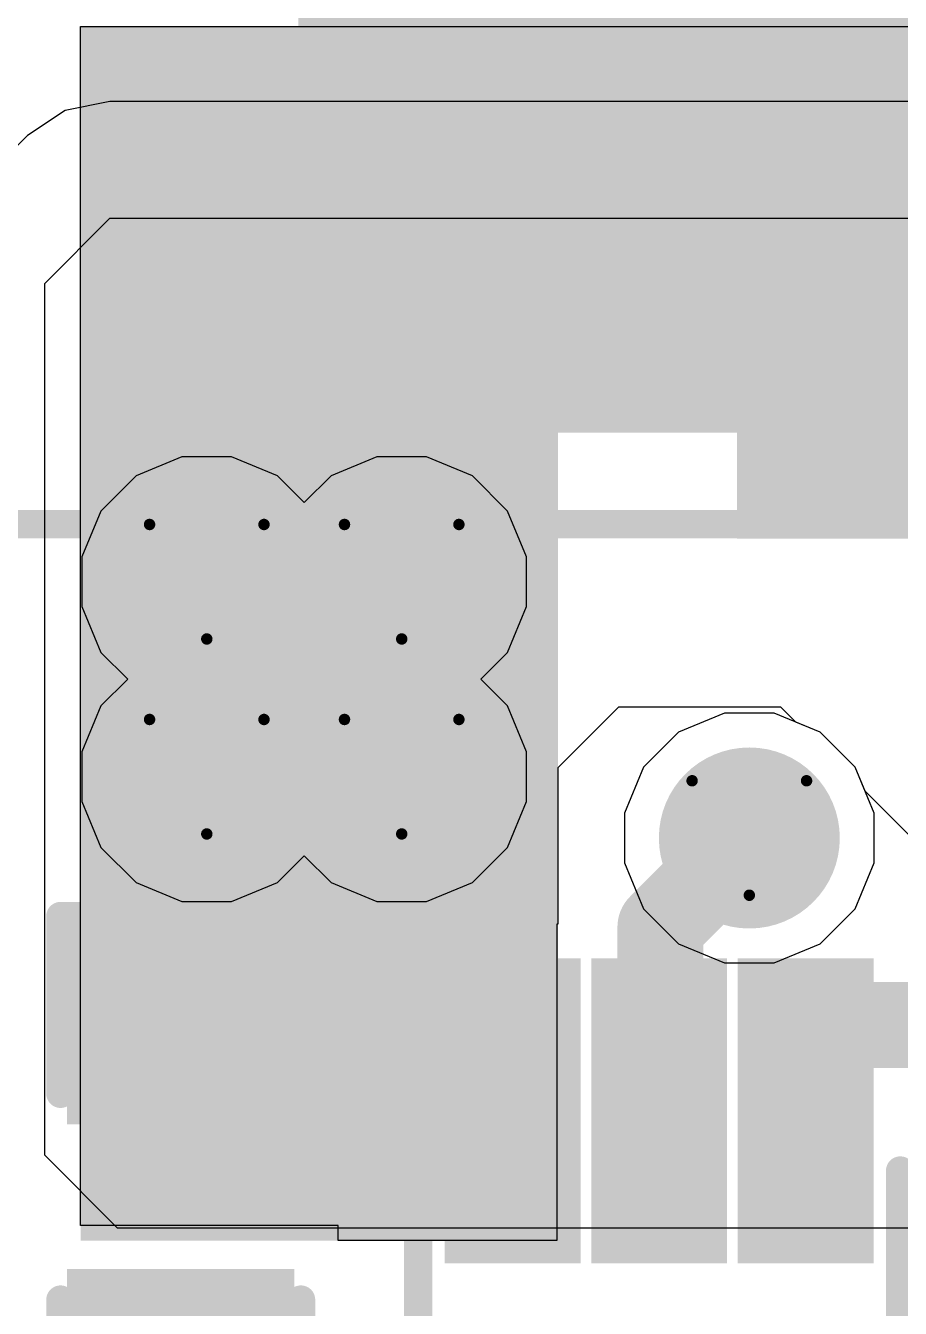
# Model space of a CAD drawing. Header units: inches. Extents: x -6 to 385, y -2 to 102.
# Drawn here: x 9.13 to 13.01, y 23.64 to 29.33 of the extents above; entities that cross this region are included whole.
import ezdxf

# ---------------------------------------------------------------- set-up
doc = ezdxf.new("R2010")
doc.units = ezdxf.units.IN
for name, color, linetype in [('Bottom Layer', 5, 'Continuous'), ('Bottom Overlay', 54, 'Continuous'), ('Bottom Paste', 16, 'Continuous'), ('Bottom Solder', 6, 'Continuous'), ('Drill Drawing', 1, 'Continuous'), ('Layer 1', 16, 'Continuous'), ('Layer 2', 76, 'Continuous'), ('Top Layer', 1, 'Continuous'), ('Top Solder', 216, 'Continuous'), ('Via Holes', 16, 'Continuous')]:
    doc.layers.add(name, color=color, linetype=linetype)

# ---------------------------------------------------------------- blocks, each defined once
blk = doc.blocks.new('SC_70_6_B_83')
at = {"layer": 'Bottom Layer'}
for points in [[(-1.465, 0.85), (-0.315, 0.85), (-0.315, 0.45), (-1.465, 0.45)], [(0.315, 0.85), (1.465, 0.85), (1.465, 0.45), (0.315, 0.45)], [(-1.465, 0.2), (-0.315, 0.2), (-0.315, -0.2), (-1.465, -0.2)], [(0.315, 0.2), (1.465, 0.2), (1.465, -0.2), (0.315, -0.2)], [(-1.465, -0.45), (-0.315, -0.45), (-0.315, -0.85), (-1.465, -0.85)], [(0.315, -0.45), (1.465, -0.45), (1.465, -0.85), (0.315, -0.85)]]:
    blk.add_hatch(color=5, dxfattribs=at).paths.add_polyline_path(points)
at = {"layer": 'Bottom Paste'}
for points in [[(-1.465, 0.85), (-0.315, 0.85), (-0.315, 0.45), (-1.465, 0.45)], [(0.315, 0.85), (1.465, 0.85), (1.465, 0.45), (0.315, 0.45)], [(-1.465, 0.2), (-0.315, 0.2), (-0.315, -0.2), (-1.465, -0.2)], [(0.315, 0.2), (1.465, 0.2), (1.465, -0.2), (0.315, -0.2)], [(-1.465, -0.45), (-0.315, -0.45), (-0.315, -0.85), (-1.465, -0.85)], [(0.315, -0.45), (1.465, -0.45), (1.465, -0.85), (0.315, -0.85)]]:
    blk.add_hatch(color=16, dxfattribs=at).paths.add_polyline_path(points)
at = {"layer": 'Bottom Solder'}
for points in [[(-1.5666, 0.9516), (-0.2134, 0.9516), (-0.2134, 0.3484), (-1.5666, 0.3484)], [(0.2134, 0.9516), (1.5666, 0.9516), (1.5666, 0.3484), (0.2134, 0.3484)], [(-1.5666, 0.3016), (-0.2134, 0.3016), (-0.2134, -0.3016), (-1.5666, -0.3016)], [(0.2134, 0.3016), (1.5666, 0.3016), (1.5666, -0.3016), (0.2134, -0.3016)], [(-1.5666, -0.3484), (-0.2134, -0.3484), (-0.2134, -0.9516), (-1.5666, -0.9516)], [(0.2134, -0.3484), (1.5666, -0.3484), (1.5666, -0.9516), (0.2134, -0.9516)]]:
    blk.add_hatch(color=6, dxfattribs=at).paths.add_polyline_path(points)
at = {"layer": 'Bottom Overlay'}
for points in [[(0.625, 1.07, 0.127, 0.127, 0), (-0.625, 1.07, 0.127, 0.127, 0)], [(-1.6136, -0.6604, 0.127, 0.127, 0), (-1.7406, -0.5334, 0.127, 0.127, 0)], [(-1.7406, -0.7874, 0.127, 0.127, 0), (-1.7406, -0.5334, 0.127, 0.127, 0)], [(-1.7406, -0.7874, 0.127, 0.127, 0), (-1.6136, -0.6604, 0.127, 0.127, 0)], [(0.625, -1.07, 0.127, 0.127, 0), (-0.625, -1.07, 0.127, 0.127, 0)]]:
    blk.add_lwpolyline(points, format="xyseb", dxfattribs=at)
for points in [[(-0.6568, 1.07, 0.0635, 0.0635, 1), (-0.5933, 1.07, 0.0635, 0.0635, 1)], [(0.5933, 1.07, 0.0635, 0.0635, 1), (0.6568, 1.07, 0.0635, 0.0635, 1)], [(-1.7724, -0.5334, 0.0635, 0.0635, 1), (-1.7089, -0.5334, 0.0635, 0.0635, 1)], [(-1.7724, -0.5334, 0.0635, 0.0635, 1), (-1.7089, -0.5334, 0.0635, 0.0635, 1)], [(-1.6454, -0.6604, 0.0635, 0.0635, 1), (-1.5819, -0.6604, 0.0635, 0.0635, 1)], [(-1.6454, -0.6604, 0.0635, 0.0635, 1), (-1.5819, -0.6604, 0.0635, 0.0635, 1)], [(-1.7723, -0.7874, 0.0635, 0.0635, 1), (-1.7088, -0.7874, 0.0635, 0.0635, 1)], [(-1.7723, -0.7874, 0.0635, 0.0635, 1), (-1.7088, -0.7874, 0.0635, 0.0635, 1)], [(-0.6568, -1.07, 0.0635, 0.0635, 1), (-0.5933, -1.07, 0.0635, 0.0635, 1)], [(0.5933, -1.07, 0.0635, 0.0635, 1), (0.6568, -1.07, 0.0635, 0.0635, 1)]]:
    blk.add_lwpolyline(points, format="xyseb", close=True, dxfattribs=at)
blk = doc.blocks.new('SMA_B_145')
at = {"layer": 'Bottom Layer'}
for points in [[(-3.25, 0.85), (-0.75, 0.85), (-0.75, -0.85), (-3.25, -0.85)], [(0.75, 0.85), (3.25, 0.85), (3.25, -0.85), (0.75, -0.85)]]:
    blk.add_hatch(color=5, dxfattribs=at).paths.add_polyline_path(points)
at = {"layer": 'Bottom Overlay'}
for points in [[(-4.445, -1.4219), (-3.278, -1.4219), (-3.278, 1.4216), (-4.445, 1.4216)], [(-3.3, 0.924), (-2.596, 0.924), (-2.596, 1.4219), (-3.3, 1.4219)], [(-3.3, -1.4219), (-2.596, -1.4219), (-2.596, -0.924), (-3.3, -0.924)]]:
    blk.add_hatch(color=54, dxfattribs=at).paths.add_polyline_path(points)
at = {"layer": 'Bottom Paste'}
for points in [[(-3.25, 0.85), (-0.75, 0.85), (-0.75, -0.85), (-3.25, -0.85)], [(0.75, 0.85), (3.25, 0.85), (3.25, -0.85), (0.75, -0.85)]]:
    blk.add_hatch(color=16, dxfattribs=at).paths.add_polyline_path(points)
at = {"layer": 'Bottom Solder'}
for points in [[(-3.3516, 0.9516), (-0.6484, 0.9516), (-0.6484, -0.9516), (-3.3516, -0.9516)], [(0.6484, 0.9516), (3.3516, 0.9516), (3.3516, -0.9516), (0.6484, -0.9516)]]:
    blk.add_hatch(color=6, dxfattribs=at).paths.add_polyline_path(points)
at = {"layer": 'Bottom Overlay'}
for points in [[(2.0612, 1.3577, 0.127, 0.127, 0), (-2.6581, 1.3577, 0.127, 0.127, 0)], [(2.0612, 1.3577, 0.127, 0.127, 0), (2.0612, 1.0122, 0.127, 0.127, 0)], [(2.0612, -1.0122, 0.127, 0.127, 0), (2.0612, -1.3577, 0.127, 0.127, 0)], [(2.0612, -1.3577, 0.127, 0.127, 0), (-2.6581, -1.3577, 0.127, 0.127, 0)]]:
    blk.add_lwpolyline(points, format="xyseb", dxfattribs=at)
for points in [[(-2.6899, 1.3577, 0.0635, 0.0635, 1), (-2.6264, 1.3577, 0.0635, 0.0635, 1)], [(2.0295, 1.3577, 0.0635, 0.0635, 1), (2.093, 1.3577, 0.0635, 0.0635, 1)], [(2.0295, 1.3577, 0.0635, 0.0635, 1), (2.093, 1.3577, 0.0635, 0.0635, 1)], [(2.0295, 1.0122, 0.0635, 0.0635, 1), (2.093, 1.0122, 0.0635, 0.0635, 1)], [(2.0295, -1.0122, 0.0635, 0.0635, 1), (2.093, -1.0122, 0.0635, 0.0635, 1)], [(-2.6899, -1.3577, 0.0635, 0.0635, 1), (-2.6264, -1.3577, 0.0635, 0.0635, 1)], [(2.0295, -1.3577, 0.0635, 0.0635, 1), (2.093, -1.3577, 0.0635, 0.0635, 1)], [(2.0295, -1.3577, 0.0635, 0.0635, 1), (2.093, -1.3577, 0.0635, 0.0635, 1)]]:
    blk.add_lwpolyline(points, format="xyseb", close=True, dxfattribs=at)
blk = doc.blocks.new('C___0603_B_163')
at = {"layer": 'Bottom Layer'}
for points in [[(-1.143, -0.4445), (-1.143, 0.4445), (-0.381, 0.4445), (-0.381, -0.4445)], [(0.381, -0.4445), (0.381, 0.4445), (1.143, 0.4445), (1.143, -0.4445)]]:
    blk.add_hatch(color=5, dxfattribs=at).paths.add_polyline_path(points)
at = {"layer": 'Bottom Paste'}
for points in [[(-1.143, -0.4445), (-1.143, 0.4445), (-0.381, 0.4445), (-0.381, -0.4445)], [(0.381, -0.4445), (0.381, 0.4445), (1.143, 0.4445), (1.143, -0.4445)]]:
    blk.add_hatch(color=16, dxfattribs=at).paths.add_polyline_path(points)
at = {"layer": 'Bottom Solder'}
for points in [[(-1.203, -0.5045), (-1.203, 0.5045), (-0.321, 0.5045), (-0.321, -0.5045)], [(0.321, -0.5045), (0.321, 0.5045), (1.203, 0.5045), (1.203, -0.5045)]]:
    blk.add_hatch(color=6, dxfattribs=at).paths.add_polyline_path(points)
at = {"layer": 'Bottom Overlay'}
for points in [[(-0.4572, 0.5334, 0.127, 0.127, 0), (-1.2446, 0.5334, 0.127, 0.127, 0)], [(-1.2446, -0.5334, 0.127, 0.127, 0), (-1.2446, 0.5334, 0.127, 0.127, 0)], [(1.2446, 0.5334, 0.127, 0.127, 0), (0.4572, 0.5334, 0.127, 0.127, 0)], [(1.2446, -0.5334, 0.127, 0.127, 0), (1.2446, 0.5334, 0.127, 0.127, 0)], [(-1.2446, -0.5334, 0.127, 0.127, 0), (-0.4572, -0.5334, 0.127, 0.127, 0)], [(1.2446, -0.5334, 0.127, 0.127, 0), (0.4572, -0.5334, 0.127, 0.127, 0)]]:
    blk.add_lwpolyline(points, format="xyseb", dxfattribs=at)
for points in [[(-1.2764, 0.5334, 0.0635, 0.0635, 1), (-1.2128, 0.5334, 0.0635, 0.0635, 1)], [(-1.2764, 0.5334, 0.0635, 0.0635, 1), (-1.2128, 0.5334, 0.0635, 0.0635, 1)], [(-0.489, 0.5334, 0.0635, 0.0635, 1), (-0.4255, 0.5334, 0.0635, 0.0635, 1)], [(0.4254, 0.5334, 0.0635, 0.0635, 1), (0.4889, 0.5334, 0.0635, 0.0635, 1)], [(1.2128, 0.5334, 0.0635, 0.0635, 1), (1.2764, 0.5334, 0.0635, 0.0635, 1)], [(1.2128, 0.5334, 0.0635, 0.0635, 1), (1.2764, 0.5334, 0.0635, 0.0635, 1)], [(-1.2764, -0.5334, 0.0635, 0.0635, 1), (-1.2128, -0.5334, 0.0635, 0.0635, 1)], [(-1.2764, -0.5334, 0.0635, 0.0635, 1), (-1.2128, -0.5334, 0.0635, 0.0635, 1)], [(-0.489, -0.5334, 0.0635, 0.0635, 1), (-0.4255, -0.5334, 0.0635, 0.0635, 1)], [(0.4254, -0.5334, 0.0635, 0.0635, 1), (0.4889, -0.5334, 0.0635, 0.0635, 1)], [(1.2128, -0.5334, 0.0635, 0.0635, 1), (1.2764, -0.5334, 0.0635, 0.0635, 1)], [(1.2128, -0.5334, 0.0635, 0.0635, 1), (1.2764, -0.5334, 0.0635, 0.0635, 1)]]:
    blk.add_lwpolyline(points, format="xyseb", close=True, dxfattribs=at)

msp = doc.modelspace()

# ---------------------------------------------------------------- hatches: boundary and pattern name
at = {"layer": 'Bottom Layer'}
msp.add_hatch(color=5, dxfattribs=at).paths.add_polyline_path([(9.3697, 23.937), (11.488, 23.937), (11.488, 29.3234), (9.3697, 29.3234)])
h = msp.add_hatch(color=5, dxfattribs=at)
edge = h.paths.add_edge_path()
edge.add_arc((9.9298, 26.8603), 0.3, 0, 360)
h = msp.add_hatch(color=5, dxfattribs=at)
edge = h.paths.add_edge_path()
edge.add_arc((10.795, 26.8603), 0.3, 0, 360)
h = msp.add_hatch(color=5, dxfattribs=at)
edge = h.paths.add_edge_path()
edge.add_arc((9.9298, 25.9951), 0.3, 0, 360)
h = msp.add_hatch(color=5, dxfattribs=at)
edge = h.paths.add_edge_path()
edge.add_arc((10.795, 25.9951), 0.3, 0, 360)
h = msp.add_hatch(color=5, dxfattribs=at)
edge = h.paths.add_edge_path()
edge.add_arc((12.338, 25.7232), 0.3, 0, 360)
at = {"layer": 'Bottom Solder'}
h = msp.add_hatch(color=6, dxfattribs=at)
edge = h.paths.add_edge_path()
edge.add_arc((9.9298, 26.8603), 0.4016, 0, 360)
h = msp.add_hatch(color=6, dxfattribs=at)
edge = h.paths.add_edge_path()
edge.add_arc((10.795, 26.8603), 0.4016, 0, 360)
h = msp.add_hatch(color=6, dxfattribs=at)
edge = h.paths.add_edge_path()
edge.add_arc((9.9298, 25.9951), 0.4016, 0, 360)
h = msp.add_hatch(color=6, dxfattribs=at)
edge = h.paths.add_edge_path()
edge.add_arc((10.795, 25.9951), 0.4016, 0, 360)
h = msp.add_hatch(color=6, dxfattribs=at)
edge = h.paths.add_edge_path()
edge.add_arc((12.338, 25.7232), 0.4016, 0, 360)
at = {"layer": 'Layer 1'}
h = msp.add_hatch(color=16, dxfattribs=at)
edge = h.paths.add_edge_path()
edge.add_arc((9.9298, 26.8603), 0.3, 0, 360)
h = msp.add_hatch(color=16, dxfattribs=at)
edge = h.paths.add_edge_path()
edge.add_arc((10.795, 26.8603), 0.3, 0, 360)
h = msp.add_hatch(color=16, dxfattribs=at)
edge = h.paths.add_edge_path()
edge.add_arc((9.9298, 25.9951), 0.3, 0, 360)
h = msp.add_hatch(color=16, dxfattribs=at)
edge = h.paths.add_edge_path()
edge.add_arc((10.795, 25.9951), 0.3, 0, 360)
h = msp.add_hatch(color=16, dxfattribs=at)
edge = h.paths.add_edge_path()
edge.add_arc((12.338, 25.7232), 0.3, 0, 360)
at = {"layer": 'Layer 2'}
h = msp.add_hatch(color=76, dxfattribs=at)
edge = h.paths.add_edge_path()
edge.add_arc((9.9298, 26.8603), 0.3, 0, 360)
h = msp.add_hatch(color=76, dxfattribs=at)
edge = h.paths.add_edge_path()
edge.add_arc((10.795, 26.8603), 0.3, 0, 360)
h = msp.add_hatch(color=76, dxfattribs=at)
edge = h.paths.add_edge_path()
edge.add_arc((9.9298, 25.9951), 0.3, 0, 360)
h = msp.add_hatch(color=76, dxfattribs=at)
edge = h.paths.add_edge_path()
edge.add_arc((10.795, 25.9951), 0.3, 0, 360)
h = msp.add_hatch(color=76, dxfattribs=at)
edge = h.paths.add_edge_path()
edge.add_arc((12.338, 25.7232), 0.3, 0, 360)
at = {"layer": 'Top Layer'}
h = msp.add_hatch(color=1, dxfattribs=at)
edge = h.paths.add_edge_path()
edge.add_arc((9.9298, 26.8603), 0.3, 0, 360)
h = msp.add_hatch(color=1, dxfattribs=at)
edge = h.paths.add_edge_path()
edge.add_arc((10.795, 26.8603), 0.3, 0, 360)
h = msp.add_hatch(color=1, dxfattribs=at)
edge = h.paths.add_edge_path()
edge.add_arc((9.9298, 25.9951), 0.3, 0, 360)
h = msp.add_hatch(color=1, dxfattribs=at)
edge = h.paths.add_edge_path()
edge.add_arc((10.795, 25.9951), 0.3, 0, 360)
h = msp.add_hatch(color=1, dxfattribs=at)
edge = h.paths.add_edge_path()
edge.add_arc((12.338, 25.7232), 0.3, 0, 360)
at = {"layer": 'Top Solder'}
h = msp.add_hatch(color=216, dxfattribs=at)
edge = h.paths.add_edge_path()
edge.add_arc((9.9298, 26.8603), 0.4016, 0, 360)
h = msp.add_hatch(color=216, dxfattribs=at)
edge = h.paths.add_edge_path()
edge.add_arc((10.795, 26.8603), 0.4016, 0, 360)
h = msp.add_hatch(color=216, dxfattribs=at)
edge = h.paths.add_edge_path()
edge.add_arc((9.9298, 25.9951), 0.4016, 0, 360)
h = msp.add_hatch(color=216, dxfattribs=at)
edge = h.paths.add_edge_path()
edge.add_arc((10.795, 25.9951), 0.4016, 0, 360)
h = msp.add_hatch(color=216, dxfattribs=at)
edge = h.paths.add_edge_path()
edge.add_arc((12.338, 25.7232), 0.4016, 0, 360)
at = {"layer": 'Via Holes'}
h = msp.add_hatch(color=7, dxfattribs=at)
edge = h.paths.add_edge_path()
edge.add_arc((9.9298, 26.8603), 0.15, 0, 360)
h = msp.add_hatch(color=7, dxfattribs=at)
edge = h.paths.add_edge_path()
edge.add_arc((10.795, 26.8603), 0.15, 0, 360)
h = msp.add_hatch(color=7, dxfattribs=at)
edge = h.paths.add_edge_path()
edge.add_arc((9.9298, 25.9951), 0.15, 0, 360)
h = msp.add_hatch(color=7, dxfattribs=at)
edge = h.paths.add_edge_path()
edge.add_arc((10.795, 25.9951), 0.15, 0, 360)
h = msp.add_hatch(color=7, dxfattribs=at)
edge = h.paths.add_edge_path()
edge.add_arc((12.338, 25.7232), 0.15, 0, 360)

# ---------------------------------------------------------------- linework, layer by layer
at = {"layer": 'Bottom Layer'}
for p, q in [((9.3697, 24.0045), (9.3697, 29.3234)), ((9.3697, 29.3234), (15.113, 29.3234)), ((11.758, 26.3042), (11.488, 26.0343)), ((12.478, 26.3042), (11.758, 26.3042)), ((12.5451, 26.2371), (12.478, 26.3042)), ((12.6518, 26.1929), (12.5451, 26.2371)), ((12.8077, 26.037), (12.6518, 26.1929)), ((11.488, 26.0343), (11.488, 25.341)), ((12.8519, 25.9303), (12.8077, 26.037)), ((13.1384, 25.6438), (12.8519, 25.9303)), ((11.488, 25.341), (11.484, 25.341)), ((11.484, 25.341), (11.484, 23.937)), ((10.5127, 24.0045), (9.3697, 24.0045)), ((10.5127, 23.937), (10.5127, 24.0045)), ((11.484, 23.937), (10.5127, 23.937))]:
    msp.add_line(p, q, dxfattribs=at)
for points in [[(11.943, 25.3282, 0.381, 0.381, 0), (12.338, 25.7232, 0.381, 0.381, 0)], [(11.943, 24.517, 0.381, 0.381, 0), (11.943, 25.3282, 0.381, 0.381, 0)], [(12.588, 24.8842, 0.381, 0.381, 0), (12.5975, 24.8937, 0.381, 0.381, 0)], [(12.588, 24.512, 0.381, 0.381, 0), (12.588, 24.8842, 0.381, 0.381, 0)], [(12.5975, 24.8937, 0.381, 0.381, 0), (15.4305, 24.8937, 0.381, 0.381, 0)], [(11.938, 24.512, 0.381, 0.381, 0), (11.943, 24.517, 0.381, 0.381, 0)]]:
    msp.add_lwpolyline(points, format="xyseb", dxfattribs=at)
for points in [[(12.2428, 25.7232, 0.1905, 0.1905, 1), (12.4333, 25.7232, 0.1905, 0.1905, 1)], [(11.8478, 25.3282, 0.1905, 0.1905, 1), (12.0383, 25.3282, 0.1905, 0.1905, 1)], [(11.8478, 25.3282, 0.1905, 0.1905, 1), (12.0383, 25.3282, 0.1905, 0.1905, 1)], [(12.4928, 24.8842, 0.1905, 0.1905, 1), (12.6833, 24.8842, 0.1905, 0.1905, 1)], [(12.4928, 24.8842, 0.1905, 0.1905, 1), (12.6833, 24.8842, 0.1905, 0.1905, 1)], [(12.5023, 24.8937, 0.1905, 0.1905, 1), (12.6928, 24.8937, 0.1905, 0.1905, 1)], [(12.5023, 24.8937, 0.1905, 0.1905, 1), (12.6928, 24.8937, 0.1905, 0.1905, 1)], [(11.8428, 24.512, 0.1905, 0.1905, 1), (12.0333, 24.512, 0.1905, 0.1905, 1)], [(11.8478, 24.517, 0.1905, 0.1905, 1), (12.0383, 24.517, 0.1905, 0.1905, 1)], [(11.8478, 24.517, 0.1905, 0.1905, 1), (12.0383, 24.517, 0.1905, 0.1905, 1)], [(12.4928, 24.512, 0.1905, 0.1905, 1), (12.6833, 24.512, 0.1905, 0.1905, 1)]]:
    msp.add_lwpolyline(points, format="xyseb", close=True, dxfattribs=at)
at = {"layer": 'Drill Drawing'}
for points in [[(9.6758, 27.1143, 0.0508, 0.0508, 0), (10.1838, 27.1143, 0.0508, 0.0508, 0)], [(9.6758, 27.1143, 0.0508, 0.0508, 0), (9.9298, 26.6063, 0.0508, 0.0508, 0)], [(9.9298, 26.6063, 0.0508, 0.0508, 0), (10.1838, 27.1143, 0.0508, 0.0508, 0)], [(10.541, 27.1143, 0.0508, 0.0508, 0), (11.049, 27.1143, 0.0508, 0.0508, 0)], [(10.541, 27.1143, 0.0508, 0.0508, 0), (10.795, 26.6063, 0.0508, 0.0508, 0)], [(10.795, 26.6063, 0.0508, 0.0508, 0), (11.049, 27.1143, 0.0508, 0.0508, 0)], [(9.6758, 26.2491, 0.0508, 0.0508, 0), (10.1838, 26.2491, 0.0508, 0.0508, 0)], [(9.6758, 26.2491, 0.0508, 0.0508, 0), (9.9298, 25.7411, 0.0508, 0.0508, 0)], [(9.9298, 25.7411, 0.0508, 0.0508, 0), (10.1838, 26.2491, 0.0508, 0.0508, 0)], [(10.541, 26.2491, 0.0508, 0.0508, 0), (11.049, 26.2491, 0.0508, 0.0508, 0)], [(10.541, 26.2491, 0.0508, 0.0508, 0), (10.795, 25.7411, 0.0508, 0.0508, 0)], [(10.795, 25.7411, 0.0508, 0.0508, 0), (11.049, 26.2491, 0.0508, 0.0508, 0)], [(12.084, 25.9772, 0.0508, 0.0508, 0), (12.592, 25.9772, 0.0508, 0.0508, 0)], [(12.084, 25.9772, 0.0508, 0.0508, 0), (12.338, 25.4692, 0.0508, 0.0508, 0)], [(12.338, 25.4692, 0.0508, 0.0508, 0), (12.592, 25.9772, 0.0508, 0.0508, 0)]]:
    msp.add_lwpolyline(points, format="xyseb", dxfattribs=at)
for points in [[(9.6631, 27.1143, 0.0254, 0.0254, 1), (9.6885, 27.1143, 0.0254, 0.0254, 1)], [(9.6631, 27.1143, 0.0254, 0.0254, 1), (9.6885, 27.1143, 0.0254, 0.0254, 1)], [(10.1711, 27.1143, 0.0254, 0.0254, 1), (10.1965, 27.1143, 0.0254, 0.0254, 1)], [(10.1711, 27.1143, 0.0254, 0.0254, 1), (10.1965, 27.1143, 0.0254, 0.0254, 1)], [(10.5283, 27.1143, 0.0254, 0.0254, 1), (10.5537, 27.1143, 0.0254, 0.0254, 1)], [(10.5283, 27.1143, 0.0254, 0.0254, 1), (10.5537, 27.1143, 0.0254, 0.0254, 1)], [(11.0363, 27.1143, 0.0254, 0.0254, 1), (11.0617, 27.1143, 0.0254, 0.0254, 1)], [(11.0363, 27.1143, 0.0254, 0.0254, 1), (11.0617, 27.1143, 0.0254, 0.0254, 1)], [(9.9171, 26.6063, 0.0254, 0.0254, 1), (9.9425, 26.6063, 0.0254, 0.0254, 1)], [(9.9171, 26.6063, 0.0254, 0.0254, 1), (9.9425, 26.6063, 0.0254, 0.0254, 1)], [(10.7823, 26.6063, 0.0254, 0.0254, 1), (10.8077, 26.6063, 0.0254, 0.0254, 1)], [(10.7823, 26.6063, 0.0254, 0.0254, 1), (10.8077, 26.6063, 0.0254, 0.0254, 1)], [(9.6631, 26.2491, 0.0254, 0.0254, 1), (9.6885, 26.2491, 0.0254, 0.0254, 1)], [(9.6631, 26.2491, 0.0254, 0.0254, 1), (9.6885, 26.2491, 0.0254, 0.0254, 1)], [(10.1711, 26.2491, 0.0254, 0.0254, 1), (10.1965, 26.2491, 0.0254, 0.0254, 1)], [(10.1711, 26.2491, 0.0254, 0.0254, 1), (10.1965, 26.2491, 0.0254, 0.0254, 1)], [(10.5283, 26.2491, 0.0254, 0.0254, 1), (10.5537, 26.2491, 0.0254, 0.0254, 1)], [(10.5283, 26.2491, 0.0254, 0.0254, 1), (10.5537, 26.2491, 0.0254, 0.0254, 1)], [(11.0363, 26.2491, 0.0254, 0.0254, 1), (11.0617, 26.2491, 0.0254, 0.0254, 1)], [(11.0363, 26.2491, 0.0254, 0.0254, 1), (11.0617, 26.2491, 0.0254, 0.0254, 1)], [(12.0713, 25.9772, 0.0254, 0.0254, 1), (12.0967, 25.9772, 0.0254, 0.0254, 1)], [(12.0713, 25.9772, 0.0254, 0.0254, 1), (12.0967, 25.9772, 0.0254, 0.0254, 1)], [(12.5793, 25.9772, 0.0254, 0.0254, 1), (12.6047, 25.9772, 0.0254, 0.0254, 1)], [(12.5793, 25.9772, 0.0254, 0.0254, 1), (12.6047, 25.9772, 0.0254, 0.0254, 1)], [(9.9171, 25.7411, 0.0254, 0.0254, 1), (9.9425, 25.7411, 0.0254, 0.0254, 1)], [(9.9171, 25.7411, 0.0254, 0.0254, 1), (9.9425, 25.7411, 0.0254, 0.0254, 1)], [(10.7823, 25.7411, 0.0254, 0.0254, 1), (10.8077, 25.7411, 0.0254, 0.0254, 1)], [(10.7823, 25.7411, 0.0254, 0.0254, 1), (10.8077, 25.7411, 0.0254, 0.0254, 1)], [(12.3253, 25.4692, 0.0254, 0.0254, 1), (12.3507, 25.4692, 0.0254, 0.0254, 1)], [(12.3253, 25.4692, 0.0254, 0.0254, 1), (12.3507, 25.4692, 0.0254, 0.0254, 1)]]:
    msp.add_lwpolyline(points, format="xyseb", close=True, dxfattribs=at)
at = {"layer": 'Layer 1'}
for p, q in [((9.8197, 27.4143), (9.616, 27.3299)), ((10.04, 27.4143), (9.8197, 27.4143)), ((10.2437, 27.3299), (10.04, 27.4143)), ((10.6848, 27.4143), (10.4812, 27.3299)), ((10.9052, 27.4143), (10.6848, 27.4143)), ((11.1088, 27.3299), (10.9052, 27.4143)), ((9.616, 27.3299), (9.4602, 27.1741)), ((10.3624, 27.2112), (10.2437, 27.3299)), ((10.4812, 27.3299), (10.3624, 27.2112)), ((11.2647, 27.1741), (11.1088, 27.3299)), ((9.4602, 27.1741), (9.3758, 26.9705)), ((11.349, 26.9705), (11.2647, 27.1741)), ((9.3758, 26.9705), (9.3758, 26.7501)), ((11.349, 26.7501), (11.349, 26.9705)), ((9.3758, 26.7501), (9.4602, 26.5464)), ((11.2647, 26.5464), (11.349, 26.7501)), ((9.4602, 26.5464), (9.5789, 26.4277)), ((11.1459, 26.4277), (11.2647, 26.5464)), ((9.5789, 26.4277), (9.4602, 26.3089)), ((11.2647, 26.3089), (11.1459, 26.4277)), ((9.4602, 26.3089), (9.3758, 26.1053)), ((11.349, 26.1053), (11.2647, 26.3089)), ((9.3758, 26.1053), (9.3758, 25.8849)), ((11.349, 25.8849), (11.349, 26.1053)), ((9.3758, 25.8849), (9.4602, 25.6813)), ((11.2647, 25.6813), (11.349, 25.8849)), ((9.4602, 25.6813), (9.616, 25.5255)), ((11.1088, 25.5255), (11.2647, 25.6813)), ((10.2437, 25.5255), (10.3624, 25.6442)), ((10.3624, 25.6442), (10.4812, 25.5255)), ((9.616, 25.5255), (9.8197, 25.4411)), ((10.04, 25.4411), (10.2437, 25.5255)), ((10.4812, 25.5255), (10.6848, 25.4411)), ((10.9052, 25.4411), (11.1088, 25.5255)), ((9.8197, 25.4411), (10.04, 25.4411)), ((10.6848, 25.4411), (10.9052, 25.4411))]:
    msp.add_line(p, q, dxfattribs=at)
at = {"layer": 'Layer 2'}
for p, q in [((9.4996, 28.9913), (9.3014, 28.9519)), ((25.8433, 28.9913), (9.4996, 28.9913)), ((9.3014, 28.9519), (9.1333, 28.8396)), ((9.1333, 28.8396), (8.8646, 28.5709)), ((9.2103, 28.1841), (9.4996, 28.4734)), ((9.4996, 28.4734), (25.8433, 28.4734)), ((9.2103, 24.3153), (9.2103, 28.1841)), ((12.2278, 26.2772), (12.0242, 26.1929)), ((12.4482, 26.2772), (12.2278, 26.2772)), ((12.6518, 26.1929), (12.4482, 26.2772)), ((12.0242, 26.1929), (11.8684, 26.037)), ((12.8077, 26.037), (12.6518, 26.1929)), ((11.8684, 26.037), (11.784, 25.8334)), ((12.892, 25.8334), (12.8077, 26.037)), ((11.784, 25.8334), (11.784, 25.613)), ((12.892, 25.613), (12.892, 25.8334)), ((11.784, 25.613), (11.8684, 25.4094)), ((12.8077, 25.4094), (12.892, 25.613)), ((11.8684, 25.4094), (12.0242, 25.2536)), ((12.6518, 25.2536), (12.8077, 25.4094)), ((12.0242, 25.2536), (12.2278, 25.1692)), ((12.4482, 25.1692), (12.6518, 25.2536)), ((12.2278, 25.1692), (12.4482, 25.1692)), ((9.5331, 23.9925), (9.2103, 24.3153)), ((24.644, 23.9925), (9.5331, 23.9925))]:
    msp.add_line(p, q, dxfattribs=at)
at = {"layer": 'Top Layer'}
for p, q in [((9.8197, 27.4143), (9.616, 27.3299)), ((10.04, 27.4143), (9.8197, 27.4143)), ((10.2437, 27.3299), (10.04, 27.4143)), ((10.6848, 27.4143), (10.4812, 27.3299)), ((10.9052, 27.4143), (10.6848, 27.4143)), ((11.1088, 27.3299), (10.9052, 27.4143)), ((9.616, 27.3299), (9.4602, 27.1741)), ((10.3624, 27.2112), (10.2437, 27.3299)), ((10.4812, 27.3299), (10.3624, 27.2112)), ((11.2647, 27.1741), (11.1088, 27.3299)), ((9.4602, 27.1741), (9.3758, 26.9705)), ((11.349, 26.9705), (11.2647, 27.1741)), ((9.3758, 26.9705), (9.3758, 26.7501)), ((11.349, 26.7501), (11.349, 26.9705)), ((9.3758, 26.7501), (9.4602, 26.5464)), ((11.2647, 26.5464), (11.349, 26.7501)), ((9.4602, 26.5464), (9.5789, 26.4277)), ((11.1459, 26.4277), (11.2647, 26.5464)), ((9.5789, 26.4277), (9.4602, 26.3089)), ((11.2647, 26.3089), (11.1459, 26.4277)), ((9.4602, 26.3089), (9.3758, 26.1053)), ((11.349, 26.1053), (11.2647, 26.3089)), ((9.3758, 26.1053), (9.3758, 25.8849)), ((11.349, 25.8849), (11.349, 26.1053)), ((9.3758, 25.8849), (9.4602, 25.6813)), ((11.2647, 25.6813), (11.349, 25.8849)), ((9.4602, 25.6813), (9.616, 25.5255)), ((11.1088, 25.5255), (11.2647, 25.6813)), ((10.2437, 25.5255), (10.3624, 25.6442)), ((10.3624, 25.6442), (10.4812, 25.5255)), ((9.616, 25.5255), (9.8197, 25.4411)), ((10.04, 25.4411), (10.2437, 25.5255)), ((10.4812, 25.5255), (10.6848, 25.4411)), ((10.9052, 25.4411), (11.1088, 25.5255)), ((9.8197, 25.4411), (10.04, 25.4411)), ((10.6848, 25.4411), (10.9052, 25.4411))]:
    msp.add_line(p, q, dxfattribs=at)

# ---------------------------------------------------------------- block references
for name, p, rotation in [('SMA_B_145', (9.6872, 28.4734), 180), ('C___0603_B_163', (9.8142, 24.1315), 270), ('SC_70_6_B_83', (11.938, 23.622), 270)]:
    msp.add_blockref(name, p, dxfattribs=dict(rotation=rotation))

doc.saveas('drawing.dxf')
